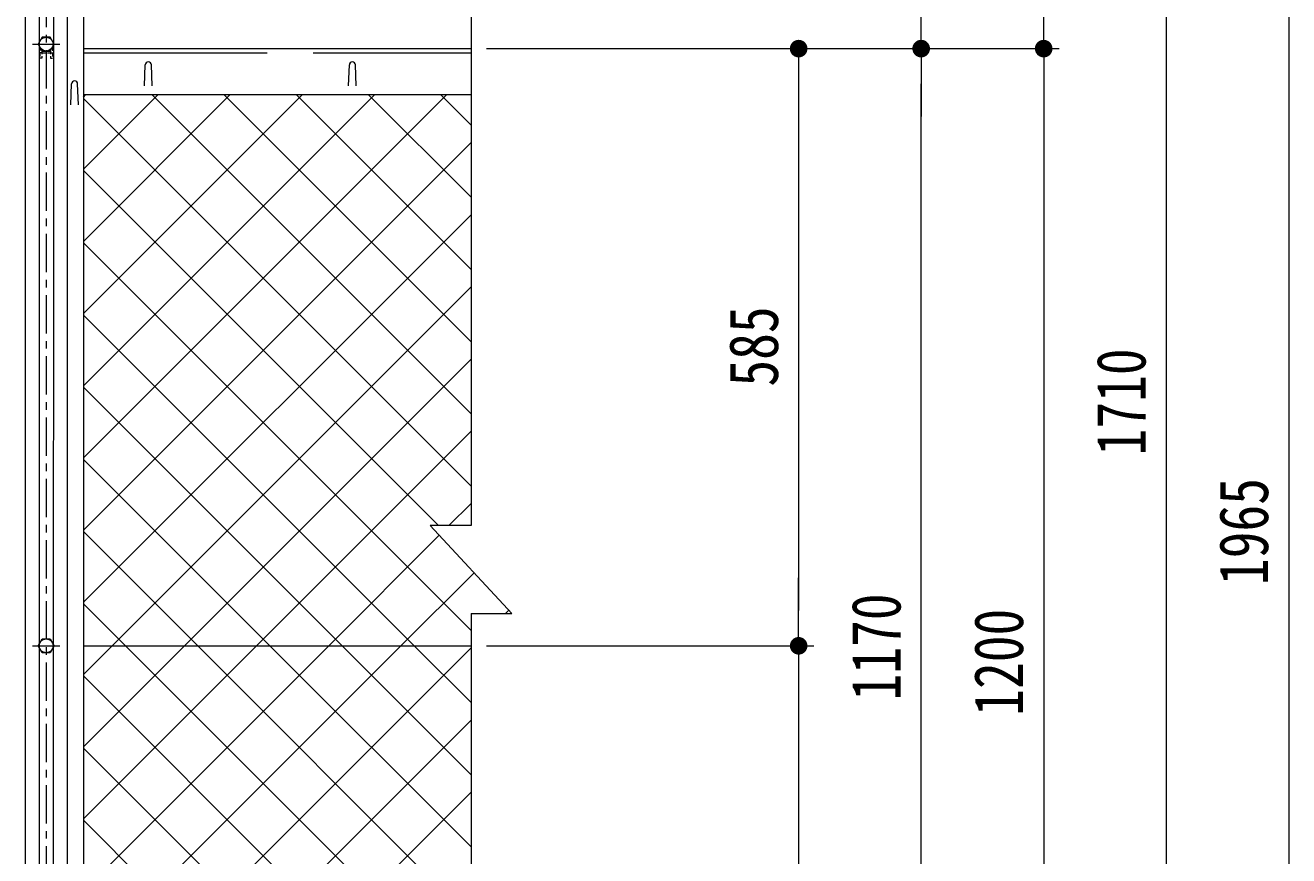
# Model space of a CAD drawing. Units: millimetres, scale not verified. Extents: x -4455 to 4455, y -3150 to 3150.
# Drawn here: x -1514 to -276, y 251 to 1065 of the extents above; entities that cross this region are included whole.
import ezdxf
from ezdxf.enums import TextEntityAlignment as Align

# ---------------------------------------------------------------- set-up
doc = ezdxf.new("R2010")
doc.units = ezdxf.units.MM
doc.header["$LTSCALE"] = 30
for name, pattern in [('DASHED', [7.5, 6, -1.5]), ('USER1', [2, 1.25, -0.25, 0.25, -0.25]), ('USER2', [0.1875, 0.125, -0.0625]), ('USER3', [4, 2.5, -0.5, 0.5, -0.5]), ('USER4', [1.125, 0.75, -0.125, 0.125, -0.125])]:
    doc.linetypes.add(name, pattern=pattern)
for name, color, linetype, lineweight in [('0-1_D-STR2', 2, 'Continuous', 13), ('0-2_D-STR1', 1, 'Continuous', 18), ('0-3_D-STR-DIM', 1, 'Continuous', 18), ('0-4_D-BMK', 2, 'USER4', 13), ('0-5_8部品', 7, 'Continuous', 9), ('0-6_D-STR3', 3, 'Continuous', 13), ('0-B_SUNPOU', 1, 'Continuous', 18)]:
    doc.layers.add(name, color=color, linetype=linetype, lineweight=lineweight)
doc.styles.add('ＭＳ ゴシック', font='')
doc.styles.get('ＭＳ ゴシック').set_extended_font_data('MS Gothic')

# ---------------------------------------------------------------- blocks, each defined once
blk = doc.blocks.new('M1')
at = {"layer": '0-B_SUNPOU'}
blk.add_line((-7.5, 0), (-57.86, 0), dxfattribs=at)
for points in [[(0, 0), (-7.5, 0), (-7.44, 0.94)], [(0, 0), (-7.44, -0.94), (-7.5, 0)], [(0, 0), (-7.44, 0.94), (-7.26, 1.87)], [(0, 0), (-7.26, -1.87), (-7.44, -0.94)], [(0, 0), (-7.26, 1.87), (-6.97, 2.76)], [(0, 0), (-6.97, -2.76), (-7.26, -1.87)], [(0, 0), (-6.97, 2.76), (-6.57, 3.61)], [(0, 0), (-6.57, -3.61), (-6.97, -2.76)], [(0, 0), (-6.57, 3.61), (-6.07, 4.41)], [(0, 0), (-6.07, -4.41), (-6.57, -3.61)], [(0, 0), (-6.07, 4.41), (-5.47, 5.13)], [(0, 0), (-5.47, -5.13), (-6.07, -4.41)], [(0, 0), (-5.47, 5.13), (-4.78, 5.78)], [(0, 0), (-4.78, -5.78), (-5.47, -5.13)], [(0, 0), (-4.78, 5.78), (-4.02, 6.33)], [(0, 0), (-4.02, -6.33), (-4.78, -5.78)], [(0, 0), (-4.02, 6.33), (-3.19, 6.79)], [(0, 0), (-3.19, -6.79), (-4.02, -6.33)], [(0, 0), (-3.19, 6.79), (-2.32, 7.13)], [(0, 0), (-2.32, -7.13), (-3.19, -6.79)], [(0, 0), (-2.32, 7.13), (-1.41, 7.37)], [(0, 0), (-1.41, -7.37), (-2.32, -7.13)], [(0, 0), (-1.41, 7.37), (-0.47, 7.49)], [(0, 0), (-0.47, -7.49), (-1.41, -7.37)], [(0, 0), (-0.47, 7.49), (0.47, 7.49)], [(0, 0), (0.47, -7.49), (-0.47, -7.49)], [(0, 0), (0.47, 7.49), (1.41, 7.37)], [(0, 0), (1.41, 7.37), (2.32, 7.13)], [(0, 0), (2.32, 7.13), (3.19, 6.79)], [(0, 0), (3.19, 6.79), (4.02, 6.33)], [(0, 0), (4.02, 6.33), (4.78, 5.78)], [(0, 0), (4.78, 5.78), (5.47, 5.13)], [(0, 0), (5.47, 5.13), (6.07, 4.41)], [(0, 0), (6.07, 4.41), (6.57, 3.61)], [(0, 0), (6.57, 3.61), (6.97, 2.76)], [(0, 0), (6.97, 2.76), (7.26, 1.87)], [(0, 0), (7.26, 1.87), (7.44, 0.94)], [(0, 0), (7.44, 0.94), (7.5, 0)], [(0, 0), (1.41, -7.37), (0.47, -7.49)], [(0, 0), (2.32, -7.13), (1.41, -7.37)], [(0, 0), (3.19, -6.79), (2.32, -7.13)], [(0, 0), (4.02, -6.33), (3.19, -6.79)], [(0, 0), (4.78, -5.78), (4.02, -6.33)], [(0, 0), (5.47, -5.13), (4.78, -5.78)], [(0, 0), (6.07, -4.41), (5.47, -5.13)], [(0, 0), (6.57, -3.61), (6.07, -4.41)], [(0, 0), (6.97, -2.76), (6.57, -3.61)], [(0, 0), (7.26, -1.87), (6.97, -2.76)], [(0, 0), (7.44, -0.94), (7.26, -1.87)], [(0, 0), (7.5, 0), (7.44, -0.94)]]:
    blk.add_solid(points, dxfattribs=at)

msp = doc.modelspace()

# ---------------------------------------------------------------- linework, layer by layer
at = {"layer": '0-1_D-STR2'}
for p, q in [((-1456.51, 994.59), (-1454.1, 997.01)), ((-1456.51, 923.88), (-1383.39, 997.01)), ((-1456.51, 853.17), (-1312.68, 997.01)), ((-1456.51, 782.46), (-1241.97, 997.01)), ((-1456.51, 711.75), (-1171.25, 997.01)), ((-1456.51, 641.04), (-1100.54, 997.01)), ((-1076.85, 613.52), (-1456.51, 993.18)), ((-1076.85, 684.23), (-1389.63, 997.01)), ((-1076.85, 754.94), (-1318.92, 997.01)), ((-1076.85, 825.65), (-1248.21, 997.01)), ((-1076.85, 896.36), (-1177.5, 997.01)), ((-1076.85, 967.07), (-1106.79, 997.01)), ((-1456.51, 570.33), (-1076.85, 949.99)), ((-1108.81, 574.77), (-1456.51, 922.47)), ((-1456.51, 499.62), (-1076.85, 879.28)), ((-1076.85, 472.1), (-1456.51, 851.76)), ((-1428.41, 457.01), (-1076.85, 808.57)), ((-1357.7, 457.01), (-1076.85, 737.86)), ((-1203.19, 457.01), (-1456.51, 710.34)), ((-1286.99, 457.01), (-1076.85, 667.15)), ((-1273.9, 457.01), (-1456.51, 639.63)), ((-1098.52, 574.77), (-1076.85, 596.44)), ((-1344.61, 457.01), (-1456.51, 568.92)), ((-1415.32, 457.01), (-1456.51, 498.21)), ((-1043.26, 488.61), (-1039.94, 491.93)), ((-1456.52, 287.48), (-1286.99, 457.01)), ((-1456.52, 75.35), (-1076.85, 455.01)), ((-1456.51, 428.91), (-1428.41, 457.01)), ((-1456.51, 358.2), (-1357.7, 457.01)), ((-1076.85, 118.54), (-1415.32, 457.01)), ((-1076.85, 189.26), (-1344.61, 457.01)), ((-1076.85, 259.97), (-1273.9, 457.01)), ((-1076.85, 330.68), (-1203.19, 457.01)), ((-1076.85, 47.83), (-1456.51, 427.49)), ((-1456.52, 4.64), (-1076.85, 384.3)), ((-1076.85, -22.88), (-1456.51, 356.78)), ((-1456.52, -66.07), (-1076.85, 313.59)), ((-1087.45, -82.99), (-1456.52, 286.07))]:
    msp.add_line(p, q, dxfattribs=at)
at = {"layer": '0-1_D-STR2', "color": 7, "lineweight": 9}
msp.add_line((-1456.52, 457.01), (-1076.85, 457.01), dxfattribs=at)
at = {"layer": '0-1_D-STR2'}
for points in [[(-1076.85, 401.39), (-1132.48, 457.01), (-1456.51, 781.05)], [(-1456.52, 216.77), (-1216.28, 457.01), (-1108.03, 565.26)], [(-1456.52, 146.06), (-1145.57, 457.01), (-1073.98, 528.6)]]:
    msp.add_lwpolyline(points, dxfattribs=at)
at = {"layer": '0-2_D-STR1'}
for p, q in [((-1513.49, 1552.05), (-1513.5, -412.99)), ((-1500.01, 1552.11), (-1500.02, -412.99)), ((-1486.01, 1552.11), (-1486.02, -412.99)), ((-1472.51, 1552.05), (-1472.52, -412.99)), ((-1456.51, 1552.11), (-1456.52, -412.99)), ((-1456.51, 1042.01), (-1076.85, 1042.01)), ((-1396.77, 1005.51), (-1396.02, 1026.01)), ((-1389.27, 1005.51), (-1390.02, 1026.01)), ((-1196.77, 1005.51), (-1196.02, 1026.01)), ((-1189.27, 1005.51), (-1190.02, 1026.01)), ((-1469, 986.86), (-1468.25, 1007.36)), ((-1461.5, 986.86), (-1462.25, 1007.36)), ((-1456.51, 997.01), (-1076.85, 997.01))]:
    msp.add_line(p, q, dxfattribs=at)
at = {"layer": '0-2_D-STR1', "linetype": 'DASHED'}
msp.add_line((-1456.51, 1038.01), (-1076.85, 1038.01), dxfattribs=at)
at = {"layer": '0-2_D-STR1'}
for centre in [(-1393.02, 1026.01), (-1193.02, 1026.01), (-1465.25, 1007.36)]:
    msp.add_arc(centre, 3, 0, 180, dxfattribs=at)
at = {"layer": '0-3_D-STR-DIM', "color": 4, "lineweight": 13}
for p, q in [((-1076.85, 1585.52), (-1076.85, 574.77)), ((-1116.85, 574.77), (-1036.85, 488.61)), ((-1076.85, 574.77), (-1116.85, 574.77)), ((-1076.85, 488.61), (-1076.85, -223.07)), ((-1076.85, 488.61), (-1036.85, 488.61))]:
    msp.add_line(p, q, dxfattribs=at)
at = {"layer": '0-3_D-STR-DIM'}
for p, q in [((-396, 1517.55), (-396, -123.49)), ((-276, 1517.55), (-276, -378.49)), ((-1061.85, 1042.01), (-621, 1042.01)), ((-1061.85, 1042.01), (-741, 1042.01)), ((-1061.85, 1042.01), (-501, 1042.01)), ((-1061.85, 1042.01), (-501, 1042.01)), ((-1061.85, 1042.01), (-621, 1042.01)), ((-756, 1007.51), (-756, 491.51)), ((-636, -93.49), (-636, 1007.51)), ((-516, 1007.51), (-516, -123.49)), ((-1061.85, 457.01), (-741, 457.01)), ((-1061.85, 457.01), (-741, 457.01)), ((-756, 422.51), (-756, -93.49))]:
    msp.add_line(p, q, dxfattribs=at)
at = {"layer": '0-4_D-BMK', "linetype": 'USER1'}
msp.add_line((-1493.02, 1580.6), (-1493.02, -435.83), dxfattribs=at)
at = {"layer": '0-4_D-BMK', "linetype": 'USER3'}
msp.add_line((-1506.45, 1046.46), (-1479.57, 1046.46), dxfattribs=at)
at = {"layer": '0-5_8部品', "color": 1, "linetype": 'USER1', "lineweight": 18}
msp.add_line((-1506.45, 457.01), (-1479.57, 457.01), dxfattribs=at)
at = {"layer": '0-5_8部品', "color": 3, "lineweight": 18}
msp.add_lwpolyline([(-1485.18, 457.01), (-1489.1, 450.22), (-1496.94, 450.22), (-1500.86, 457.01), (-1496.94, 463.8), (-1489.1, 463.8)], close=True, dxfattribs=at)
msp.add_circle((-1493.02, 457.01), 6.8, dxfattribs=at)
at = {"layer": '0-6_D-STR3', "color": 1, "linetype": 'USER2'}
for p, q in [((-1499.27, 1043.71), (-1499.27, 1032.78)), ((-1498.45, 1042.28), (-1499.27, 1042.28)), ((-1488.77, 1040.24), (-1488.77, 1032.78)), ((-1487.59, 1042.28), (-1486.77, 1042.28)), ((-1486.77, 1043.71), (-1486.77, 1032.78)), ((-1497.27, 1037.78), (-1499.27, 1037.78)), ((-1497.27, 1038.01), (-1488.77, 1038.01)), ((-1488.77, 1037.78), (-1486.77, 1037.78)), ((-1488.77, 1032.78), (-1486.77, 1032.78))]:
    msp.add_line(p, q, dxfattribs=at)
at = {"layer": '0-6_D-STR3'}
msp.add_lwpolyline([(-1485.18, 1046.46), (-1489.1, 1053.25), (-1496.94, 1053.25), (-1500.86, 1046.46), (-1496.94, 1039.67), (-1489.1, 1039.67)], close=True, dxfattribs=at)
at = {"layer": '0-6_D-STR3', "color": 1, "linetype": 'USER2'}
msp.add_lwpolyline([(-1497.27, 1040.24), (-1497.27, 1032.78), (-1499.27, 1032.78)], dxfattribs=at)
at = {"layer": '0-6_D-STR3'}
msp.add_circle((-1493.02, 1046.46), 6.8, dxfattribs=at)

# ---------------------------------------------------------------- block references
at = {"layer": '0-3_D-STR-DIM', "xscale": 1.15, "yscale": 1.15}
for p, rotation in [((-636, 1042.01), 270), ((-516, 1042.01), 270), ((-756, 1042.01), 90), ((-636, 1042.01), 90), ((-516, 1042.01), 90), ((-756, 457.01), 270), ((-756, 457.01), 90)]:
    msp.add_blockref('M1', p, dxfattribs=dict(at, rotation=rotation))

# ---------------------------------------------------------------- texts
at = {"layer": '0-3_D-STR-DIM', "color": 3, "style": 'ＭＳ ゴシック', "width": 0.8}
for s, p in [('585', (-761.75, 710.93)), ('1710', (-401.75, 643.51)), ('1965', (-281.75, 516.53)), ('1170', (-641.75, 403.49)), ('1200', (-521.75, 388.49))]:
    msp.add_text(s, height=48.17, rotation=90, dxfattribs=at).set_placement(p, align=Align.BOTTOM_LEFT)

doc.saveas('drawing.dxf')
